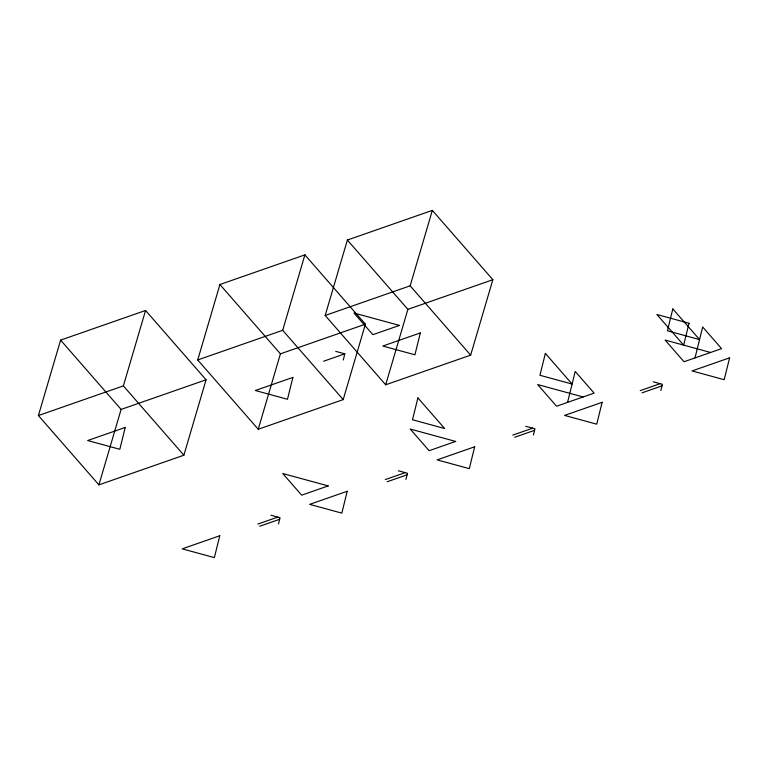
<?xml version="1.0" encoding="UTF-8"?>
<svg xmlns="http://www.w3.org/2000/svg" width="768" height="768" viewBox="0 0 768 768"><rect width="100%" height="100%" fill="white"/><g stroke="black" fill="none" stroke-linecap="round" stroke-linejoin="round"><path stroke-width="1.15" d="M278.496 523.93L280.032 517.747L270.941 515.261M343.277 360.019L344.813 353.837L335.712 351.36M405.955 479.453L407.482 473.261L398.39 470.784M533.414 434.976L534.941 428.784L525.85 426.307M567.571 402.384L575.213 371.453L594.125 393.12L556.57 406.224L537.658 384.557L583.123 396.96M660.864 390.49L662.4 384.307L653.309 381.83M695.021 357.907L702.672 326.976L721.574 348.643L684.029 361.747L665.117 340.08L710.582 352.474M38.4 415.546L60.605 340.118L145.574 310.464L206.074 379.786L183.878 455.213L98.909 484.867L38.4 415.546L123.37 385.891L145.574 310.464M98.909 484.867L121.104 409.43L206.074 379.786M197.722 359.952L219.917 284.515L304.896 254.87L365.395 324.182L343.2 399.61L258.23 429.264L197.722 359.952L282.691 330.298L304.896 254.87M258.23 429.264L280.426 353.837L365.395 324.182M325.181 315.475L347.376 240.038L432.346 210.384L492.854 279.706L470.65 355.133L385.68 384.787L325.181 315.475L410.15 285.821L432.346 210.384M385.68 384.787L407.885 309.36L492.854 279.706M323.568 361.248L344.813 353.837M257.837 524.074L277.757 517.123M385.296 479.597L405.216 472.646M512.755 435.12L532.666 428.17M640.214 390.634L660.125 383.683M259.728 526.243L279.648 519.293M387.187 481.757L407.107 474.806M514.646 437.28L534.557 430.33M642.096 392.803L662.016 385.853M410.15 285.821L470.65 355.133M347.376 240.038L407.885 309.36M282.691 330.298L343.2 399.61M219.917 284.515L280.426 353.837M123.37 385.891L183.878 455.213M60.605 340.118L121.104 409.43M125.232 427.43L119.827 449.299L87.686 440.534L125.232 427.43M219.773 535.747L214.368 557.616L182.227 548.851L219.773 535.747M292.886 377.405L287.472 399.274L255.331 390.509L292.886 377.405M347.232 491.261L341.827 513.13L309.677 504.365L347.232 491.261M420.336 332.928L414.931 354.797L382.79 346.032L420.336 332.928M417.907 397.891L412.502 419.76L444.643 428.525L417.907 397.891M474.691 446.784L469.286 468.653L437.136 459.888L474.691 446.784M545.357 353.414L539.952 375.283L572.102 384.048L545.357 353.414M602.141 402.307L596.736 424.176L564.595 415.411L602.141 402.307M672.816 308.938L667.411 330.806L699.562 339.571L672.816 308.938M689.03 323.261L683.626 345.13L656.89 314.496L689.03 323.261M729.6 357.83L724.195 379.699L692.045 370.934L729.6 357.83M399.427 325.411L372.874 334.675L353.962 313.018L399.427 325.411M328.214 485.914L301.661 495.178L282.749 473.52L328.214 485.914M455.664 441.437L429.11 450.701L410.208 429.034L455.664 441.437"/></g></svg>
